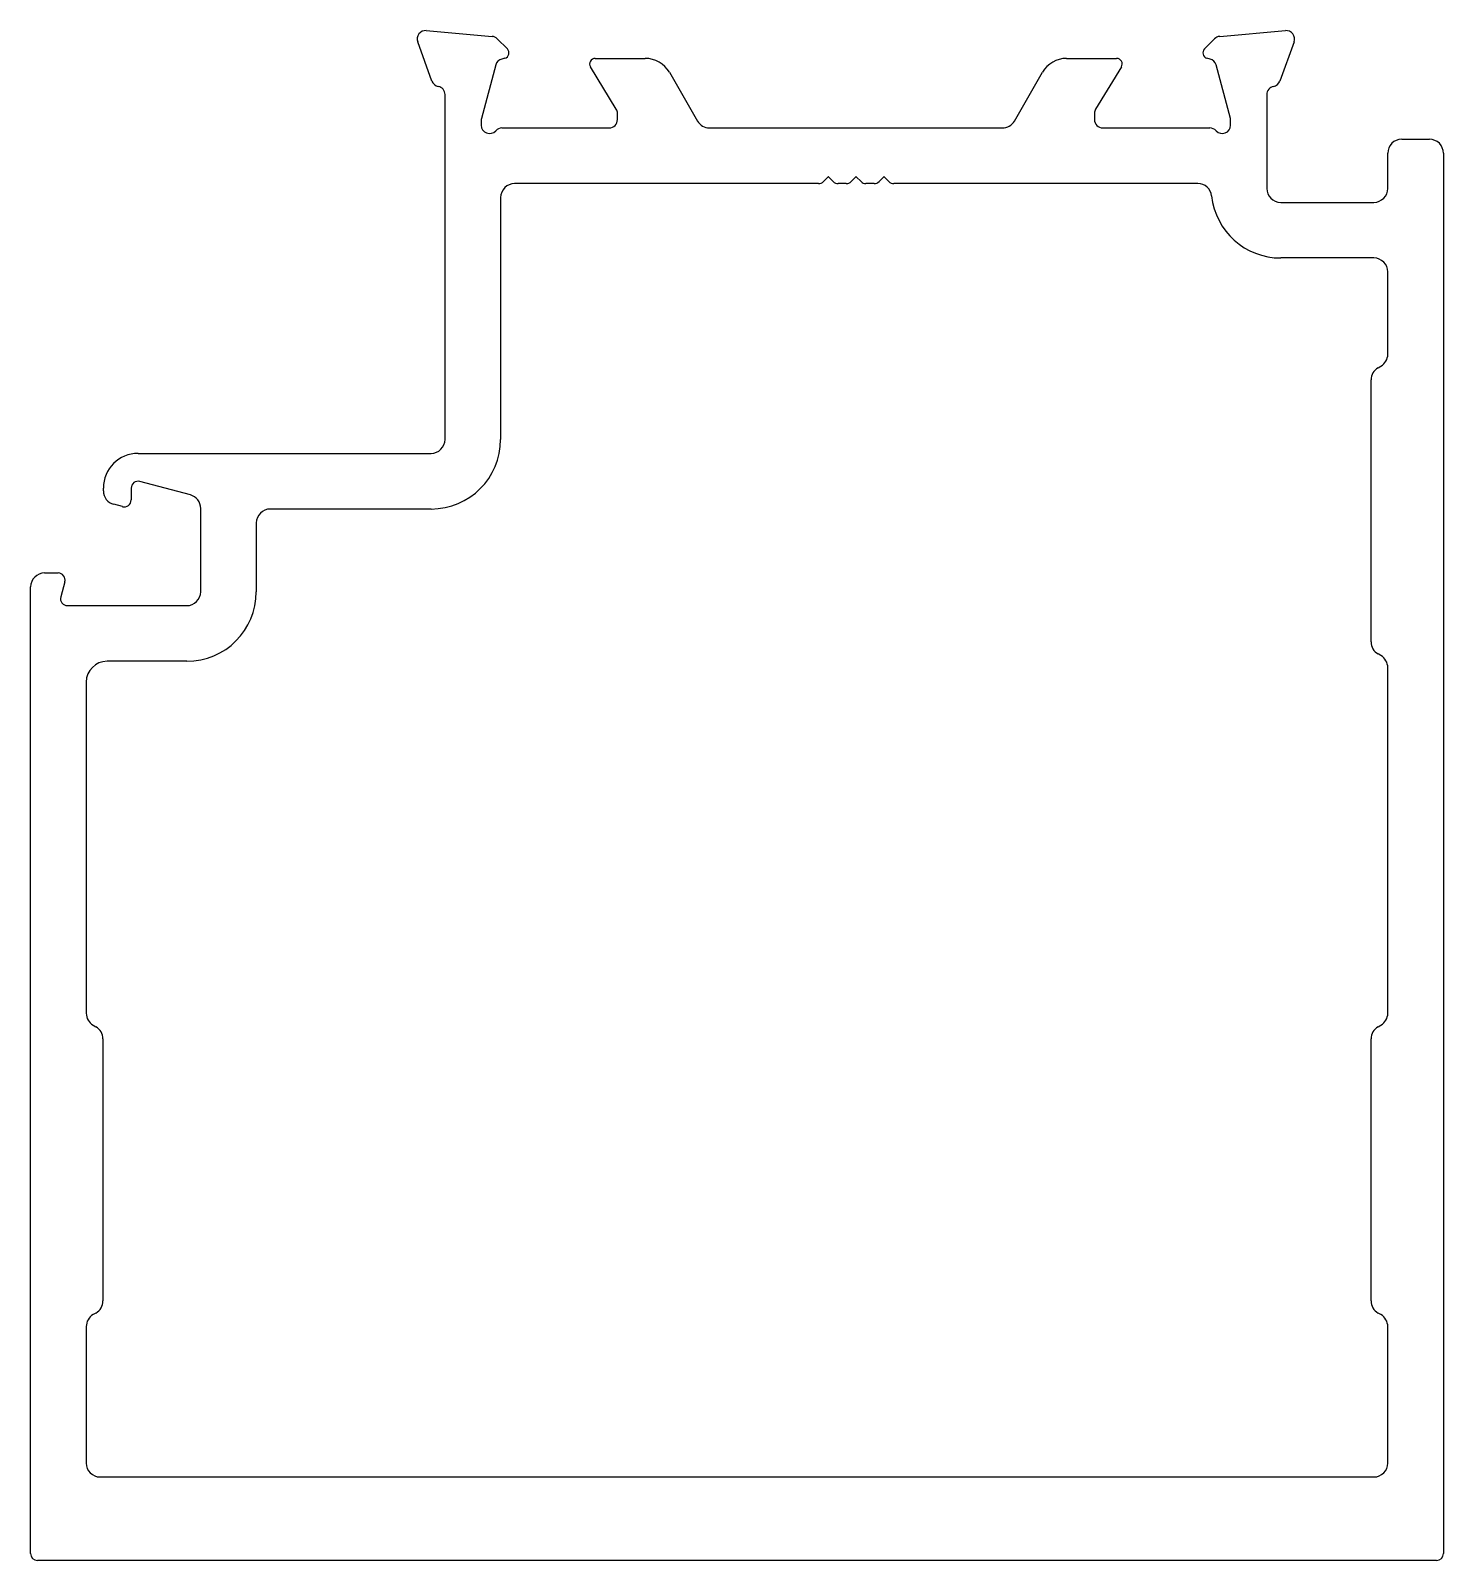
# Model space of a CAD drawing. Extents: x -25.9 to 24.9, y 5.8 to 60.8.
import ezdxf

# ---------------------------------------------------------------- set-up
doc = ezdxf.new("R2010")
doc.units = 0
doc.layers.get('0').update_dxf_attribs({"linetype": 'CONTINUOUS'})

msp = doc.modelspace()

# ---------------------------------------------------------------- linework, layer by layer
for p, q in [((-11.647, 60.75), (-9.282, 60.543)), ((16.884, 60.543), (19.249, 60.75)), ((-11.442, 58.938), (-11.955, 60.349)), ((-9.096, 60.457), (-8.732, 60.093)), ((16.334, 60.093), (16.698, 60.457)), ((19.557, 60.349), (19.044, 58.938)), ((-9.147, 59.516), (-9.663, 57.589)), ((-8.822, 59.758), (-8.935, 59.728)), ((-4.817, 57.929), (-5.744, 59.447)), ((-5.573, 59.751), (-3.773, 59.751)), ((11.376, 59.751), (13.176, 59.751)), ((13.346, 59.447), (12.419, 57.929)), ((16.537, 59.728), (16.424, 59.758)), ((17.265, 57.589), (16.749, 59.516)), ((-2.907, 59.251), (-1.897, 57.501)), ((9.499, 57.501), (10.51, 59.251)), ((-10.973, 46.051), (-10.973, 58.451)), ((18.576, 58.451), (18.576, 55.076)), ((-4.773, 57.551), (-4.773, 57.773)), ((12.376, 57.773), (12.376, 57.551)), ((-9.673, 57.512), (-9.673, 57.351)), ((-8.926, 57.251), (-5.073, 57.251)), ((-1.464, 57.251), (9.066, 57.251)), ((12.676, 57.251), (16.528, 57.251)), ((17.276, 57.351), (17.276, 57.512)), ((23.426, 56.845), (24.426, 56.845)), ((22.926, 55.076), (22.926, 56.345)), ((24.926, 56.345), (24.926, 6.001)), ((2.456, 55.251), (-8.473, 55.251)), ((2.804, 55.496), (2.633, 55.325)), ((2.987, 55.325), (2.816, 55.496)), ((3.456, 55.251), (3.164, 55.251)), ((3.804, 55.496), (3.633, 55.325)), ((3.987, 55.325), (3.816, 55.496)), ((4.456, 55.251), (4.163, 55.251)), ((4.804, 55.496), (4.633, 55.325)), ((4.987, 55.325), (4.816, 55.496)), ((16.093, 55.251), (5.163, 55.251)), ((-8.973, 54.751), (-8.973, 46.051)), ((19.076, 54.576), (22.426, 54.576)), ((22.426, 52.576), (19.076, 52.576)), ((22.926, 49.118), (22.926, 52.076)), ((22.576, 48.628), (22.676, 48.685)), ((22.326, 38.772), (22.326, 48.195)), ((-22.008, 45.551), (-11.473, 45.551)), ((-23.258, 44.203), (-23.258, 44.301)), ((-22.258, 44.301), (-22.258, 43.877)), ((-20.128, 44.057), (-21.943, 44.543)), ((-22.572, 43.636), (-22.887, 43.72)), ((-19.758, 40.578), (-19.758, 43.574)), ((-11.473, 43.551), (-17.258, 43.551)), ((-17.758, 43.051), (-17.758, 40.578)), ((-25.374, 41.251), (-24.886, 41.251)), ((-25.874, 6.001), (-25.874, 40.751)), ((-24.644, 40.937), (-24.79, 40.392)), ((-24.549, 40.078), (-20.258, 40.078)), ((-20.258, 38.078), (-23.124, 38.078)), ((22.676, 38.281), (22.576, 38.339)), ((22.926, 25.426), (22.926, 37.848)), ((-23.874, 37.328), (-23.874, 25.426)), ((-23.624, 24.993), (-23.524, 24.935)), ((22.576, 24.935), (22.676, 24.993)), ((-23.274, 24.502), (-23.274, 15.079)), ((22.326, 15.079), (22.326, 24.502)), ((-23.524, 14.646), (-23.624, 14.588)), ((22.676, 14.588), (22.576, 14.646)), ((-23.874, 14.155), (-23.874, 9.251)), ((22.926, 9.251), (22.926, 14.155)), ((-23.374, 8.751), (22.426, 8.751)), ((24.676, 5.751), (-25.624, 5.751))]:
    msp.add_line(p, q)
for centre, radius, start, end in [((-11.673, 60.451), 0.3, 85, 200), ((-9.308, 60.244), 0.3, 45, 85), ((16.91, 60.244), 0.3, 95, 135), ((19.276, 60.451), 0.3, 340, 95), ((-8.873, 59.951), 0.2, 285, 45), ((16.476, 59.951), 0.2, 135, 255), ((-8.857, 59.438), 0.3, 105, 165), ((-5.573, 59.551), 0.2, 90, 211.4), ((-3.773, 58.751), 1, 30, 90), ((11.376, 58.751), 1, 90, 150), ((13.176, 59.551), 0.2, 328.6, 90), ((16.459, 59.438), 0.3, 15, 75), ((-11.16, 59.041), 0.3, 200, 259.0957), ((18.762, 59.041), 0.3, 280.9043, 340), ((-11.273, 58.451), 0.3, 360, 79.0957), ((18.876, 58.451), 0.3, 100.9043, 180), ((-5.073, 57.773), 0.3, 0, 31.4), ((12.676, 57.773), 0.3, 148.6, 180), ((-9.373, 57.512), 0.3, 165, 180), ((-9.373, 57.351), 0.3, 180, 318.1897), ((-8.926, 56.951), 0.3, 90, 138.1897), ((-5.073, 57.551), 0.3, 270, 0), ((-1.464, 57.751), 0.5, 210, 270), ((9.066, 57.751), 0.5, 270, 330), ((12.676, 57.551), 0.3, 180, 270), ((16.528, 56.951), 0.3, 41.8103, 90), ((16.976, 57.351), 0.3, 221.8103, 360), ((16.976, 57.512), 0.3, 360, 15), ((23.426, 56.345), 0.5, 90, 180), ((24.426, 56.345), 0.5, 0, 90), ((-8.473, 54.751), 0.5, 90, 180), ((2.456, 55.501), 0.25, 270, 315), ((2.81, 55.49), 0.008, 45, 135), ((3.164, 55.501), 0.25, 225, 270), ((3.456, 55.501), 0.25, 270, 315), ((3.81, 55.49), 0.008, 45, 135), ((4.163, 55.501), 0.25, 225, 270), ((4.456, 55.501), 0.25, 270, 315), ((4.81, 55.49), 0.008, 45, 135), ((5.163, 55.501), 0.25, 225, 270), ((16.093, 54.751), 0.5, 6.2192, 90), ((19.076, 55.076), 0.5, 180, 270), ((22.426, 55.076), 0.5, 270, 0), ((19.076, 55.076), 2.5, 186.2192, 270), ((22.426, 52.076), 0.5, 0, 90), ((22.426, 49.118), 0.5, 300, 0), ((22.826, 48.195), 0.5, 120, 180), ((-11.473, 46.051), 0.5, 270, 0), ((-11.473, 46.051), 2.5, 270, 0), ((-22.008, 44.301), 1.25, 90, 180), ((-22.008, 44.301), 0.25, 75, 180), ((-22.758, 44.203), 0.5, 180, 255), ((-20.258, 43.574), 0.5, 0, 75), ((-22.508, 43.877), 0.25, 255, 360), ((-17.258, 43.051), 0.5, 90, 180), ((-25.374, 40.751), 0.5, 90.0003, 180), ((-24.886, 41.001), 0.25, 345, 90.0006), ((-24.549, 40.328), 0.25, 165, 270), ((-20.258, 40.578), 0.5, 270, 0), ((-20.258, 40.578), 2.5, 270, 360), ((22.826, 38.772), 0.5, 180, 240), ((-23.124, 37.328), 0.75, 90, 180), ((22.426, 37.848), 0.5, 360, 60), ((-23.374, 25.426), 0.5, 180, 240), ((22.426, 25.426), 0.5, 300, 360), ((-23.774, 24.502), 0.5, 0, 60), ((22.826, 24.502), 0.5, 120, 180), ((-23.774, 15.079), 0.5, 300, 360), ((22.826, 15.079), 0.5, 180, 240), ((-23.374, 14.155), 0.5, 120, 180), ((22.426, 14.155), 0.5, 0, 60), ((-23.374, 9.251), 0.5, 180, 270), ((22.426, 9.251), 0.5, 270, 0), ((-25.624, 6.001), 0.25, 180, 270), ((24.676, 6.001), 0.25, 270, 0)]:
    msp.add_arc(centre, radius, start, end)

doc.saveas('drawing.dxf')
